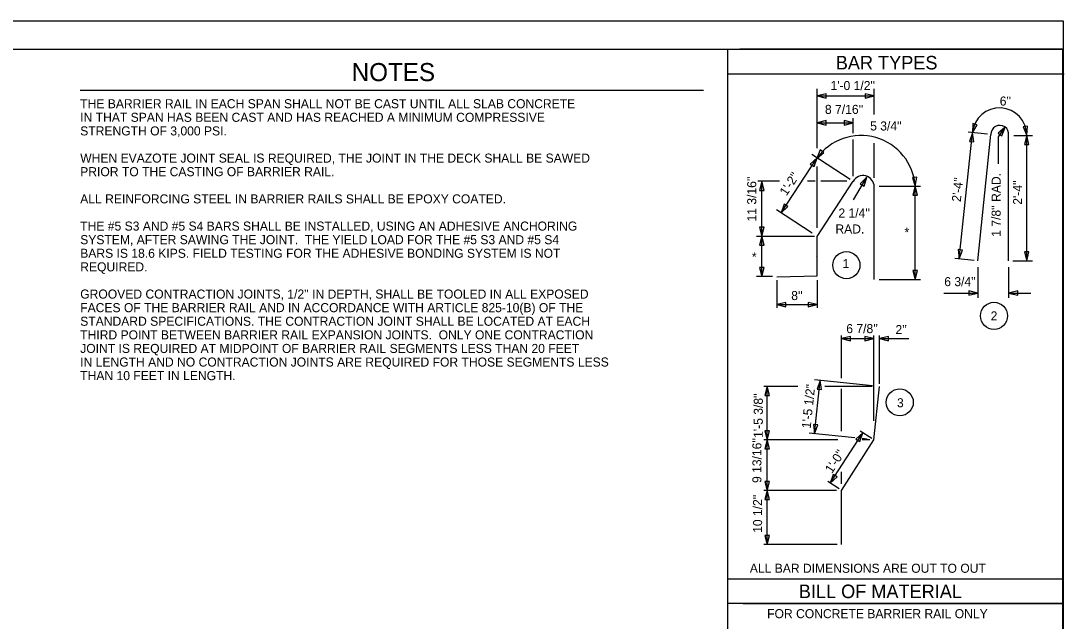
# Model space of a CAD drawing. Extents: x -19.2 to 44, y -3.1 to 35.8.
# Drawn here: x 24.75 to 43.99, y 18.18 to 29.26 of the extents above; entities that cross this region are included whole.
import ezdxf

# ---------------------------------------------------------------- set-up
doc = ezdxf.new("R2010")
doc.units = 0
for name, color, linetype in [('Arrowhead Terminators', 7, 'Continuous'), ('Dimension Lines', 7, 'Continuous'), ('Plan Sheet', 7, 'Continuous'), ('Plot Shape', 7, 'Continuous'), ('Rebar Lines', 7, 'Continuous'), ('Text', 7, 'Continuous'), ('User Information Notes', 7, 'Continuous')]:
    doc.layers.add(name, color=color, linetype=linetype)

msp = doc.modelspace()

# ---------------------------------------------------------------- linework, layer by layer
at = {"layer": 'Arrowhead Terminators'}
for points in [[(39.439, 27.873), (39.605, 27.832), (39.605, 27.915)], [(40.49, 27.873), (40.324, 27.915), (40.324, 27.832)], [(39.439, 27.378), (39.605, 27.336), (39.605, 27.419)], [(40.102, 27.378), (39.936, 27.419), (39.936, 27.336)], [(42.307, 27.195), (42.393, 27.343), (42.313, 27.366)], [(42.307, 27.195), (42.248, 27.034), (42.331, 27.025)], [(42.907, 27.299), (42.779, 27.184), (42.848, 27.138)], [(43.305, 27.144), (43.319, 27.315), (43.237, 27.302)], [(43.304, 27.144), (43.262, 26.978), (43.346, 26.978)], [(39.432, 26.72), (39.562, 26.832), (39.494, 26.88)], [(39.437, 26.73), (39.311, 26.614), (39.381, 26.569)], [(40.352, 26.375), (40.233, 26.251), (40.305, 26.21)], [(41.247, 26.204), (41.279, 26.373), (41.196, 26.368)], [(38.417, 26.294), (38.375, 26.128), (38.458, 26.128)], [(41.247, 26.21), (41.206, 26.044), (41.289, 26.044)], [(38.774, 25.714), (38.9, 25.831), (38.83, 25.876)], [(38.417, 25.287), (38.458, 25.454), (38.375, 25.454)], [(38.417, 25.287), (38.375, 25.121), (38.458, 25.121)], [(42.061, 24.867), (42.12, 25.028), (42.038, 25.036)], [(43.304, 24.831), (43.346, 24.997), (43.262, 24.997)], [(38.417, 24.538), (38.458, 24.704), (38.375, 24.704)], [(41.247, 24.486), (41.289, 24.653), (41.206, 24.653)], [(42.4, 24.234), (42.234, 24.276), (42.234, 24.193)], [(42.971, 24.234), (43.138, 24.193), (43.138, 24.276)], [(38.693, 24.021), (38.859, 23.979), (38.859, 24.063)], [(39.437, 24.021), (39.271, 24.063), (39.271, 23.979)], [(39.888, 23.393), (40.054, 23.351), (40.054, 23.434)], [(40.483, 23.393), (40.317, 23.434), (40.317, 23.351)], [(40.587, 23.393), (40.753, 23.351), (40.753, 23.434)], [(39.496, 22.622), (39.437, 22.461), (39.52, 22.452)], [(38.516, 22.507), (38.474, 22.341), (38.557, 22.341)], [(39.392, 21.639), (39.451, 21.8), (39.368, 21.809)], [(38.516, 21.524), (38.557, 21.69), (38.474, 21.69)], [(40.278, 21.656), (40.153, 21.539), (40.223, 21.494)], [(38.516, 21.524), (38.474, 21.358), (38.557, 21.358)], [(39.68, 20.725), (39.805, 20.842), (39.735, 20.887)], [(38.516, 20.593), (38.557, 20.759), (38.474, 20.759)], [(38.516, 20.593), (38.474, 20.426), (38.557, 20.426)], [(38.516, 19.593), (38.557, 19.759), (38.474, 19.759)]]:
    msp.add_lwpolyline(points, close=True, dxfattribs=at)
at = {"layer": 'Dimension Lines'}
for p, q in [((39.437, 26.907), (39.437, 28.003)), ((40.49, 27.53), (40.49, 28.003)), ((39.439, 27.873), (40.49, 27.873)), ((39.439, 27.378), (40.102, 27.378)), ((40.1, 27.188), (40.1, 27.461)), ((42.061, 24.867), (42.307, 27.195)), ((42.581, 27.166), (42.225, 27.203)), ((42.786, 27.12), (42.907, 27.299)), ((43.064, 27.144), (43.413, 27.144)), ((43.304, 24.831), (43.304, 27.144)), ((40.1, 26.391), (40.1, 27.072)), ((40.49, 26.363), (40.49, 27.003)), ((42.786, 26.62), (42.786, 27.12)), ((40.045, 26.334), (39.34, 26.794)), ((38.774, 25.714), (39.437, 26.73)), ((39.437, 25.439), (39.437, 26.57)), ((40.109, 25.953), (40.352, 26.375)), ((38.744, 26.298), (38.347, 26.298)), ((38.417, 25.287), (38.417, 26.294)), ((39.401, 26.298), (39.258, 26.298)), ((39.983, 26.298), (39.507, 26.298)), ((40.58, 26.21), (41.346, 26.21)), ((41.247, 24.486), (41.247, 26.21)), ((39.348, 25.34), (38.688, 25.77)), ((39.387, 25.282), (38.317, 25.282)), ((38.417, 24.538), (38.417, 25.287)), ((42.336, 24.838), (41.98, 24.875)), ((43.047, 24.831), (43.413, 24.831)), ((42.4, 24.71), (42.4, 24.149)), ((42.971, 24.71), (42.971, 24.149)), ((38.615, 24.538), (38.317, 24.538)), ((38.693, 24.475), (38.693, 23.964)), ((39.437, 24.475), (39.437, 23.964)), ((40.58, 24.486), (41.346, 24.486)), ((41.777, 24.234), (42.4, 24.234)), ((42.971, 24.234), (43.383, 24.234)), ((38.693, 24.021), (39.437, 24.021)), ((39.885, 22.665), (39.885, 23.449)), ((39.888, 23.393), (40.483, 23.393)), ((40.483, 21.877), (40.483, 23.449)), ((40.587, 22.559), (40.587, 23.449)), ((40.587, 23.393), (41.129, 23.393)), ((40.46, 22.52), (39.387, 22.633)), ((39.392, 21.639), (39.496, 22.622)), ((39.084, 22.507), (38.457, 22.507)), ((38.516, 21.524), (38.516, 22.507)), ((40.453, 22.507), (39.577, 22.507)), ((39.885, 21.683), (39.885, 22.465)), ((40.131, 21.561), (39.29, 21.65)), ((39.68, 20.725), (40.278, 21.656)), ((40.448, 21.547), (40.231, 21.686)), ((39.22, 21.524), (38.457, 21.524)), ((38.516, 20.593), (38.516, 21.524)), ((39.22, 21.524), (39.22, 21.524)), ((39.818, 21.524), (39.22, 21.524)), ((40.413, 21.524), (40.267, 21.524)), ((40.363, 21.537), (40.27, 21.547)), ((39.885, 20.712), (39.885, 20.937)), ((39.842, 20.62), (39.633, 20.755)), ((39.794, 20.593), (38.457, 20.593)), ((38.516, 19.593), (38.516, 20.593)), ((39.139, 20.593), (39.139, 20.593)), ((39.808, 19.593), (38.457, 19.593))]:
    msp.add_line(p, q, dxfattribs=at)
for centre in [(39.978, 24.75), (42.7, 23.814), (40.962, 22.217)]:
    msp.add_circle(centre, 0.25, dxfattribs=at)
for centre, radius, start, end in [((42.805, 27.152), 0.5, 359.1823, 175.0396), ((40.249, 26.144), 1, 3.4777, 144.807)]:
    msp.add_arc(centre, radius, start, end, dxfattribs=at)
at = {"layer": 'Plan Sheet'}
for p, q in [((43.974, 29.26), (43.974, 29.26)), ((1.402, 28.736), (43.962, 28.736)), ((37.79, 18.951), (37.79, 28.736)), ((43.962, 28.736), (38.009, 28.736)), ((43.962, 28.736), (43.962, 0.806)), ((43.995, 28.278), (37.782, 28.278)), ((37.79, 9.165), (37.79, 18.951)), ((43.962, 18.951), (37.796, 18.951)), ((43.959, 18.502), (37.793, 18.502)), ((43.96, 18.5), (38.076, 18.5))]:
    msp.add_line(p, q, dxfattribs=at)
at = {"layer": 'Plot Shape'}
msp.add_lwpolyline([(0, 29.26), (43.974, 29.26), (43.974, 0), (0, 0)], close=True, dxfattribs=at)
at = {"layer": 'Rebar Lines'}
msp.add_line((39.43, 24.902), (39.441, 24.914), dxfattribs=at)
for points in [[(42.4, 24.831), (42.645, 27.159)], [(42.971, 24.831), (42.971, 27.144)], [(38.693, 24.534), (39.437, 24.55), (39.437, 25.282), (40.1, 26.298)], [(40.49, 24.486), (40.49, 26.21)], [(39.885, 19.593), (39.885, 20.593), (40.483, 21.524), (40.587, 22.507)]]:
    msp.add_lwpolyline(points, dxfattribs=at)
for centre, radius, start, end in [((42.809, 27.167), 0.164, 352.0812, 182.7444), ((40.282, 26.195), 0.208, 0, 150.5237)]:
    msp.add_arc(centre, radius, start, end, dxfattribs=at)
at = {"layer": 'Text'}
msp.add_line((25.843, 27.98), (37.343, 27.98), dxfattribs=at)
at = {"layer": 'User Information Notes'}
msp.add_line((25.843, 27.814), (25.843, 27.814), dxfattribs=at)

# ---------------------------------------------------------------- texts
at = {"layer": 'Text'}
for s, height, p in [('NOTES', 0.334, (30.851, 28.147)), ('BAR TYPES', 0.25, (39.782, 28.363)), ("1'-0 1/2''", 0.167, (39.684, 27.982)), ('THE BARRIER RAIL IN EACH SPAN SHALL NOT BE CAST UNTIL ALL SLAB CONCRETE ', 0.16698, (25.843, 27.647)), ("8 7/16''", 0.167, (39.582, 27.542)), ("6''", 0.167, (42.807, 27.696)), ('IN THAT SPAN HAS BEEN CAST AND HAS REACHED A MINIMUM COMPRESSIVE ', 0.16698, (25.843, 27.396)), ("5 3/4''", 0.167, (40.416, 27.236)), ('STRENGTH OF 3,000 PSI.', 0.16698, (25.843, 27.145)), ('WHEN EVAZOTE JOINT SEAL IS REQUIRED, THE JOINT IN THE DECK SHALL BE SAWED', 0.16698, (25.843, 26.643)), ('PRIOR TO THE CASTING OF BARRIER RAIL.', 0.16698, (25.843, 26.392)), ('ALL REINFORCING STEEL IN BARRIER RAILS SHALL BE EPOXY COATED. ', 0.16698, (25.843, 25.89)), ("2 1/4''", 0.167, (39.83, 25.629)), ('THE #5 S3 AND #5 S4 BARS SHALL BE INSTALLED, USING AN ADHESIVE ANCHORING ', 0.16698, (25.843, 25.388)), ('RAD.', 0.167, (39.775, 25.334)), ('SYSTEM, AFTER SAWING THE JOINT.  THE YIELD LOAD FOR THE #5 S3 AND #5 S4 ', 0.16698, (25.843, 25.137)), ('BARS IS 18.6 KIPS. FIELD TESTING FOR THE ADHESIVE BONDING SYSTEM IS NOT ', 0.16698, (25.843, 24.886)), ('1', 0.167, (39.907, 24.695)), ('REQUIRED.', 0.167, (25.843, 24.635)), ("6 3/4''", 0.167, (41.783, 24.362)), ("GROOVED CONTRACTION JOINTS, 1/2'' IN DEPTH, SHALL BE TOOLED IN ALL EXPOSED ", 0.16698, (25.843, 24.133)), ("8''", 0.167, (38.96, 24.105)), ('FACES OF THE BARRIER RAIL AND IN ACCORDANCE WITH ARTICLE 825-10(B) OF THE ', 0.16698, (25.843, 23.882)), ('2', 0.167, (42.639, 23.73)), ('STANDARD SPECIFICATIONS. THE CONTRACTION JOINT SHALL BE LOCATED AT EACH ', 0.16698, (25.843, 23.631)), ('THIRD POINT BETWEEN BARRIER RAIL EXPANSION JOINTS.  ONLY ONE CONTRACTION ', 0.16698, (25.843, 23.38)), ("6 7/8''", 0.167, (39.976, 23.495)), ("2''", 0.167, (40.883, 23.477)), ('JOINT IS REQUIRED AT MIDPOINT OF BARRIER RAIL SEGMENTS LESS THAN 20 FEET ', 0.16698, (25.843, 23.129)), ('IN LENGTH AND NO CONTRACTION JOINTS ARE REQUIRED FOR THOSE SEGMENTS LESS ', 0.16698, (25.843, 22.878)), ('THAN 10 FEET IN LENGTH.', 0.16698, (25.843, 22.627)), ('3', 0.167, (40.911, 22.126)), ('ALL BAR DIMENSIONS ARE OUT TO OUT', 0.16698, (38.196, 19.071)), ('BILL OF MATERIAL', 0.25, (39.1, 18.603)), ('FOR CONCRETE BARRIER RAIL ONLY', 0.16693, (38.516, 18.233))]:
    msp.add_text(s, height=height, dxfattribs=at).set_placement(p)
for s, height, rotation, p in [("11 3/16''", 0.167, 90, (38.315, 25.556)), ("1'-2''", 0.167, 56.8832, (38.872, 26.017)), ("1 7/8'' RAD.", 0.16698, 90, (42.824, 25.274)), ("2'-4''", 0.167, 83.9891, (42.087, 25.911)), ("2'-4''", 0.167, 90, (43.22, 25.865)), ('1\'-5 1/2"', 0.167, 83.9892, (39.318, 21.728)), ("1'-5 3/8''", 0.167, 90, (38.436, 21.561)), ("9 13/16''", 0.167, 90, (38.41, 20.729)), ("1'-0''", 0.167, 57.297, (39.712, 20.894)), ("10 1/2''", 0.167, 90, (38.423, 19.808))]:
    msp.add_text(s, height=height, rotation=rotation, dxfattribs=at).set_placement(p)
at = {"layer": 'User Information Notes'}
for p in [(41.049, 25.273), (38.234, 24.821)]:
    msp.add_text('*', height=0.167, dxfattribs=at).set_placement(p)

doc.saveas('drawing.dxf')
